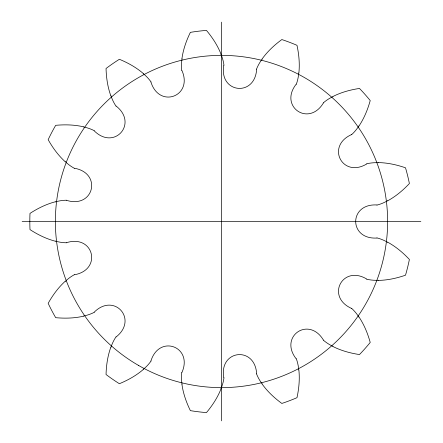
<?xml version="1.0" encoding="UTF-8"?>
<svg xmlns="http://www.w3.org/2000/svg" width="443" height="443" viewBox="0 0 443 443"><rect width="100%" height="100%" fill="white"/><g stroke="black" fill="none" stroke-linecap="round" stroke-linejoin="round"><path stroke-width="0.66" d="M223.82 65.199C218.687 93.108 254.958 97.51 256.652 69.186M298.864 73.045C299.861 63.781 298.942 54.389 296.987 45.308A191.681 191.681 0 0 0 281.837 39.56C274.344 45.064 267.434 51.482 262.034 59.08M181.912 58.841C183.164 49.61 186.298 40.712 190.374 32.361A191.681 191.681 0 0 1 206.46 30.406C212.413 37.544 217.585 45.43 221.013 54.096M181.84 372.701C193.502 346.836 159.347 333.878 150.919 360.973M110.855 347.129C107.671 355.884 106.314 365.22 106.043 374.507A191.681 191.681 0 0 0 119.377 383.716C127.966 380.166 136.211 375.586 143.272 369.501M221.013 388.904C217.585 397.57 212.413 405.456 206.46 412.594A191.681 191.681 0 0 1 190.374 410.639C186.298 402.288 183.164 393.39 181.912 384.159M296.19 84.181C278.68 106.508 308.743 127.263 323.407 102.97M358.996 126C364.179 118.259 367.734 109.521 370.221 100.567A191.681 191.681 0 0 0 359.478 88.439C350.286 89.829 341.188 92.305 332.876 96.519M116.116 336.951C138.465 319.464 114.239 292.12 94.187 312.199M65.149 281.316C58.26 287.596 52.717 295.226 48.16 303.328A191.681 191.681 0 0 0 55.691 317.675C64.944 318.523 74.374 318.301 83.45 316.197M351.449 134.622C325.566 146.251 342.544 178.601 366.821 163.904M387.625 200.84C395.815 196.393 403.019 190.307 409.387 183.535A191.681 191.681 0 0 0 405.506 167.803C396.729 164.763 387.514 162.725 378.2 162.592M74.535 274.754C102.449 269.654 93.706 234.186 66.622 242.648M55.259 201.803C46.244 204.162 37.788 208.348 29.991 213.399A191.681 191.681 0 0 0 29.991 229.601C37.788 234.652 46.244 238.838 55.259 241.197M376.938 204.965C348.619 203.232 348.619 239.768 376.938 238.035M378.2 280.408C387.514 280.275 396.729 278.237 405.506 275.197A191.681 191.681 0 0 0 409.387 259.465C403.019 252.693 395.815 246.607 387.625 242.16M22.15 221.5L420.85 221.5M66.622 200.352C93.706 208.814 102.449 173.346 74.535 168.246M83.45 126.803C74.374 124.699 64.944 124.477 55.691 125.325A191.681 191.681 0 0 0 48.16 139.672C52.717 147.774 58.26 155.404 65.149 161.684M366.821 279.096C342.544 264.399 325.566 296.749 351.449 308.378M332.876 346.481C341.188 350.695 350.286 353.171 359.478 354.561A191.681 191.681 0 0 0 370.221 342.433C367.734 333.479 364.179 324.741 358.996 317M94.187 130.801C114.239 150.88 138.465 123.536 116.116 106.049M143.272 73.499C136.211 67.414 127.966 62.834 119.377 59.284A191.681 191.681 0 0 0 106.043 68.493C106.314 77.78 107.671 87.116 110.855 95.871M323.407 340.03C308.743 315.737 278.68 336.492 296.19 358.819M262.034 383.92C267.434 391.518 274.344 397.936 281.837 403.44A191.681 191.681 0 0 0 296.987 397.692C298.942 388.611 299.861 379.219 298.864 369.955M150.919 82.027C159.347 109.122 193.502 96.164 181.84 70.299M256.652 373.814C254.958 345.49 218.687 349.892 223.82 377.801M221.5 22.15L221.5 420.85M378.195 280.281A41.969 41.969 0 0 1 366.787 279.24M351.548 308.267A41.969 41.969 0 0 1 358.885 317.066M332.926 346.365A41.969 41.969 0 0 1 323.312 340.141M296.328 358.764A41.969 41.969 0 0 1 298.737 369.966M262.134 383.848A41.969 41.969 0 0 1 256.514 373.864M223.97 377.818A41.969 41.969 0 0 1 220.896 388.854M182.034 384.136A41.969 41.969 0 0 1 181.691 372.685M151.041 361.062A41.969 41.969 0 0 1 143.194 369.407M110.977 347.168A41.969 41.969 0 0 1 115.994 336.868M94.254 312.332A41.969 41.969 0 0 1 83.428 316.069M65.237 281.41A41.969 41.969 0 0 1 74.463 274.621M66.616 242.792A41.969 41.969 0 0 1 55.292 241.075M55.292 201.925A41.969 41.969 0 0 1 66.616 200.208M74.463 168.379A41.969 41.969 0 0 1 65.237 161.59M83.428 126.931A41.969 41.969 0 0 1 94.254 130.668M115.994 106.132A41.969 41.969 0 0 1 110.977 95.832M143.194 73.593A41.969 41.969 0 0 1 151.041 81.938M181.691 70.315A41.969 41.969 0 0 1 182.034 58.864M220.896 54.146A41.969 41.969 0 0 1 223.97 65.182M256.514 69.136A41.969 41.969 0 0 1 262.134 59.152M298.737 73.034A41.969 41.969 0 0 1 296.328 84.236M323.312 102.859A41.969 41.969 0 0 1 332.926 96.635M358.885 125.934A41.969 41.969 0 0 1 351.548 134.733M366.787 163.76A41.969 41.969 0 0 1 378.195 162.719M387.559 200.729A41.969 41.969 0 0 1 376.976 205.109M376.976 237.891A41.969 41.969 0 0 1 387.559 242.271M138.438 365.37A166.125 166.125 0 0 0 387.625 221.5A166.125 166.125 0 0 0 138.438 77.63A166.125 166.125 0 0 0 138.438 365.37"/></g></svg>
